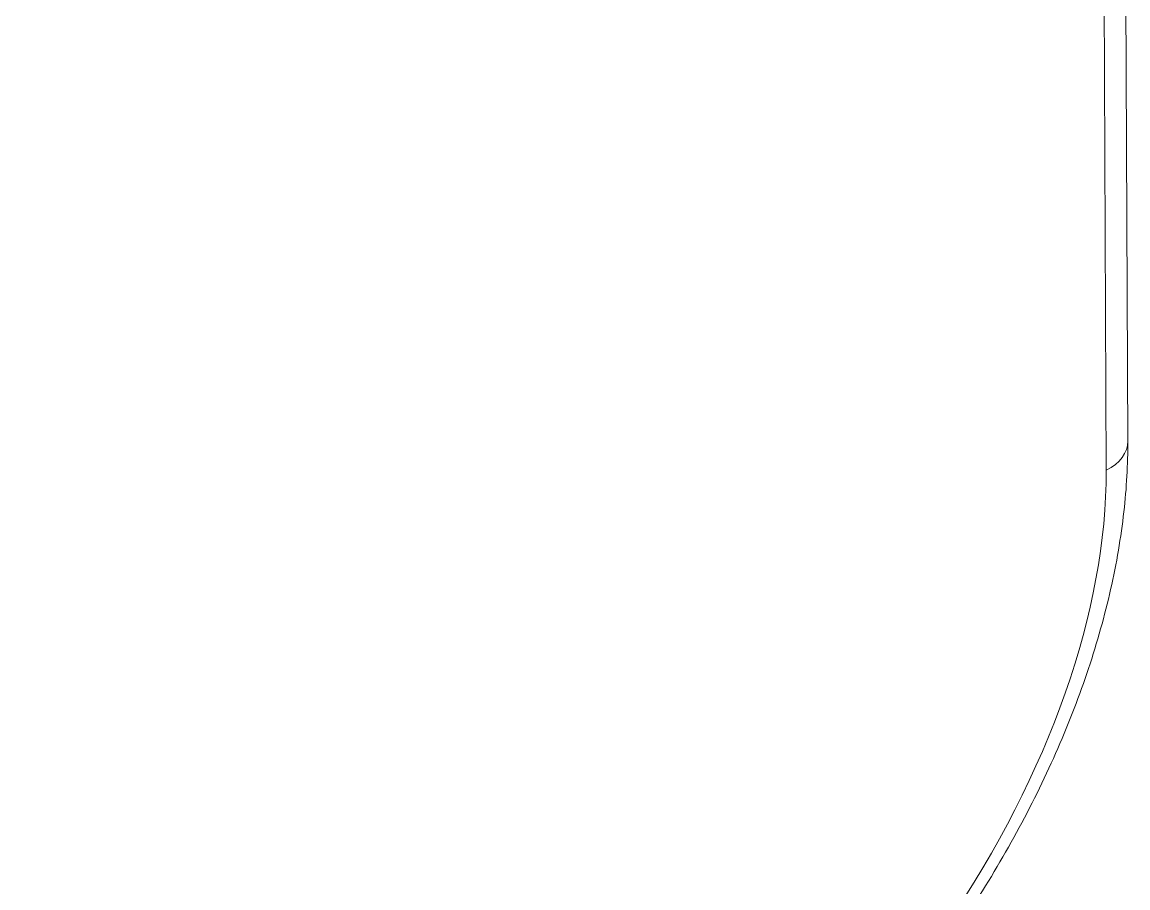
# Model space of a CAD drawing. Extents: x 10170 to 11010, y -16669 to -16075.
# Drawn here: x 10660.45 to 10674.33, y -16246.08 to -16235.22 of the extents above; entities that cross this region are included whole.
import ezdxf

# ---------------------------------------------------------------- set-up
doc = ezdxf.new("R2010")
doc.units = 0
doc.header["$MEASUREMENT"] = 0
doc.linetypes.add('HIDDEN2', pattern=[4.7625, 3.175, -1.5875])
doc.layers.get('0').update_dxf_attribs({"linetype": 'CONTINUOUS'})
doc.layers.add('1', color=4, linetype='HIDDEN2', lineweight=13)
doc.styles.add('ROMANS', font='Gulim.ttf')
doc.dimstyles.new('STANDARD$7', dxfattribs={"dimtxt": 3.5, "dimasz": 2.5, "dimexe": 0.3, "dimexo": 0.5, "dimgap": 0.8, "dimtad": 3, "dimlfac": 0.5, "dimdsep": 46, "dimtxsty": 'ROMANS', "dimcen": 0, "dimclrd": 2, "dimclre": 2, "dimclrt": 4, "dimadec": 0, "dimazin": 0, "dimtfac": 1, "dimtmove": 0, "dimatfit": 3, "dimfxl": 0, "dimtolj": 1, "dimarcsym": 0})

msp = doc.modelspace()

# ---------------------------------------------------------------- linework, layer by layer
at = {"layer": '1', "color": 7, "linetype": 'Continuous', "lineweight": 18}
msp.add_line((10674.32675, -16240.47543), (10674.29239, -16232.55197), dxfattribs=at)
at = {"layer": '1', "color": 1, "linetype": 'Continuous', "lineweight": 13}
msp.add_line((10674.05576, -16240.84036), (10674.0214, -16232.9169), dxfattribs=at)
for centre, major_axis, ratio, start_param, end_param in [((10673.62676, -16240.47847), (0.69999, 0.00304), 0.65615933, 5.36922127, 6.28317969), ((10667.14163, -16244.37613), (5.64186, 6.68819), 0.59760843, 4.10016161, 5.67095794)]:
    msp.add_ellipse(centre, major_axis=major_axis, ratio=ratio, start_param=start_param, end_param=end_param, dxfattribs=at)
at = {"layer": '1', "color": 7, "linetype": 'Continuous', "lineweight": 18}
msp.add_open_spline([(10667.05998, -16251.24036), (10667.22434, -16251.15627), (10667.6962, -16250.89996), (10668.46922, -16250.40808), (10669.35819, -16249.7308), (10670.20771, -16248.9695), (10671.00551, -16248.13579), (10671.74032, -16247.24177), (10672.40149, -16246.30034), (10672.97932, -16245.32483), (10673.46504, -16244.32887), (10673.85094, -16243.32603), (10674.13015, -16242.33029), (10674.29394, -16241.37313), (10674.32766, -16240.76545), (10674.32675, -16240.47543)], degree=3, knots=[0, 0, 0, 0, 0.04253623, 0.12270184, 0.20276691, 0.28273372, 0.36263685, 0.44252129, 0.52243373, 0.60241163, 0.68250655, 0.76276662, 0.84322849, 0.92390011, 1, 1, 1, 1], dxfattribs=at)

# ---------------------------------------------------------------- leaders
at = {"color": 4, "annotation_type": 0, "has_hookline": 1, "hookline_direction": 0, "text_width": 4.71372}
msp.add_leader([(10653.06071, -16241.90913), (10664.25435, -16287.93446), (10666.75435, -16287.93446)], dimstyle='STANDARD$7', override={"dimgap": 0.8, "dimtad": 0}, dxfattribs=at)

doc.saveas('drawing.dxf')
